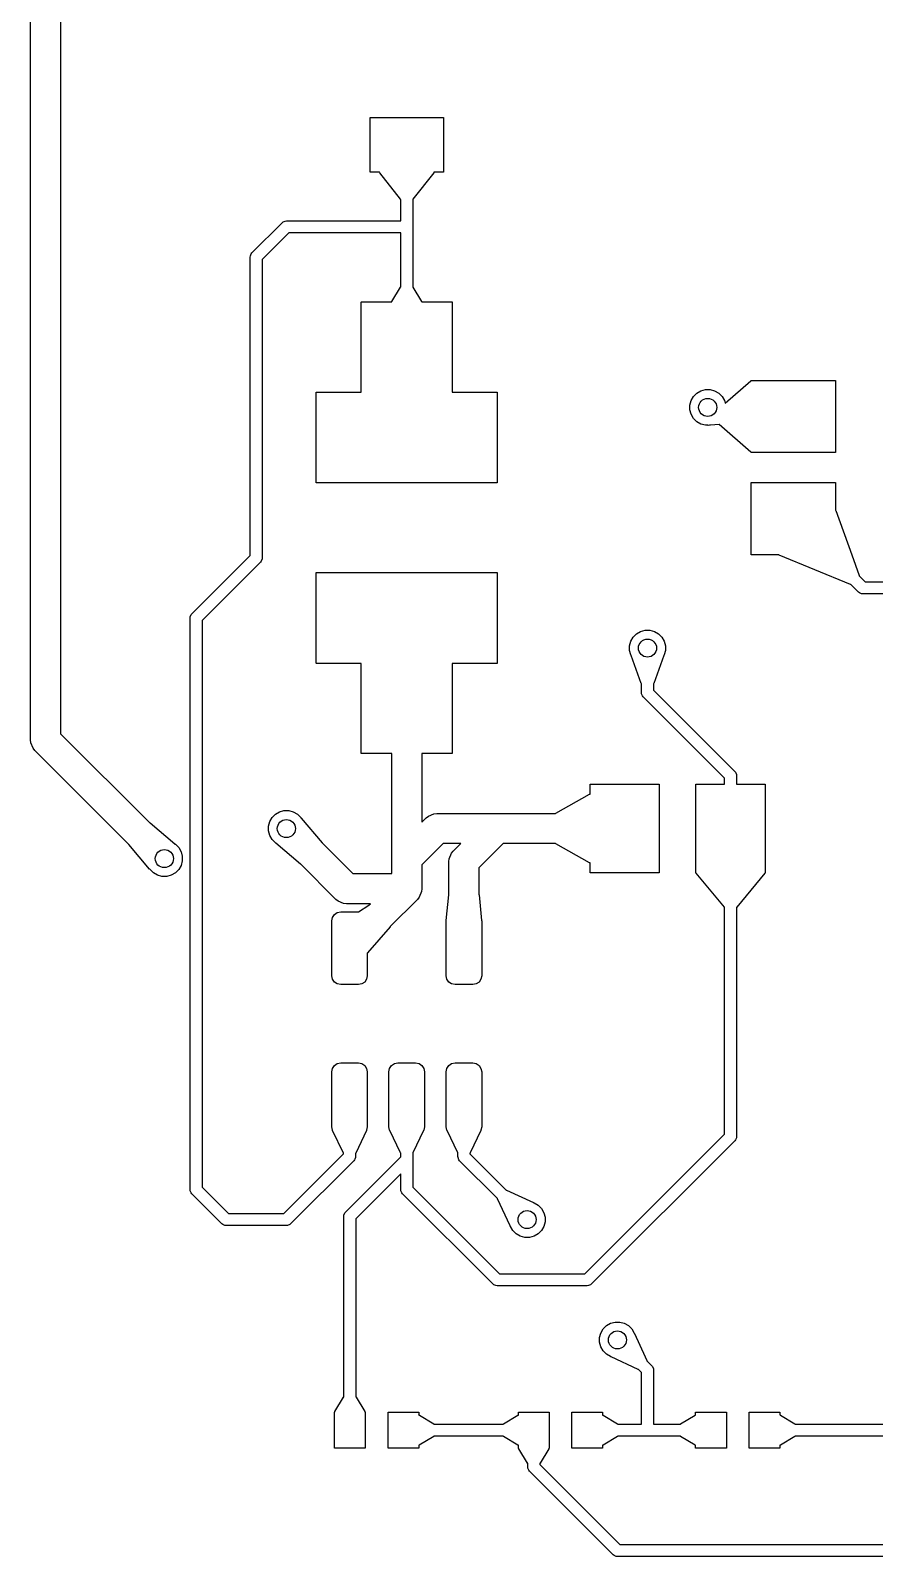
# Model space of a CAD drawing. Header units: inches. Extents: x 2.77 to 6.15, y -3.57 to -1.68.
# Drawn here: x 2.766 to 3.318, y -3.567 to -2.568 of the extents above; entities that cross this region are included whole.
import ezdxf

# ---------------------------------------------------------------- set-up
doc = ezdxf.new("R2010")
doc.units = ezdxf.units.IN
doc.header["$MEASUREMENT"] = 0
doc.layers.add('F.Cu', color=13, linetype='CONTINUOUS', true_color=0xc83434)

msp = doc.modelspace()

# ---------------------------------------------------------------- linework, layer by layer
at = {"layer": 'F.Cu', "linetype": 'CONTINUOUS'}
for p, q in [((2.76575, -3.03256), (2.76575, -2.51969)), ((2.78543, -2.52376), (2.78543, -3.02848)), ((2.9878, -2.66102), (2.9878, -2.6252)), ((2.9878, -2.6252), (3.03583, -2.6252)), ((3.03583, -2.6252), (3.03583, -2.66102)), ((2.99406, -2.66102), (2.9878, -2.66102)), ((2.99415, -2.66134), (2.99406, -2.66102)), ((3.00774, -2.67876), (2.99415, -2.66134)), ((3.02947, -2.66134), (3.01589, -2.67876)), ((3.02957, -2.66106), (3.02947, -2.66134)), ((3.03583, -2.66102), (3.02956, -2.66102)), ((3.02956, -2.66102), (3.02957, -2.66106)), ((3.00777, -2.6788), (3.00774, -2.67876)), ((3.00787, -2.67884), (3.00777, -2.6788)), ((3.00787, -2.69291), (3.00787, -2.67884)), ((3.01589, -2.67876), (3.01575, -2.67884)), ((3.01575, -2.67884), (3.01575, -2.69685)), ((2.9106, -2.71375), (2.93029, -2.69407)), ((2.93029, -2.69407), (2.93088, -2.69358)), ((2.93088, -2.69358), (2.9323, -2.69299)), ((2.9323, -2.69299), (2.93307, -2.69291)), ((2.93307, -2.69291), (3.00787, -2.69291)), ((2.9347, -2.70079), (2.91732, -2.71817)), ((3.00787, -2.70079), (2.9347, -2.70079)), ((3.00787, -2.73615), (3.00787, -2.70079)), ((3.01575, -2.69685), (3.01575, -2.73613)), ((2.90945, -2.71654), (2.90952, -2.71577)), ((2.90952, -2.71577), (2.91011, -2.71435)), ((2.91011, -2.71435), (2.9106, -2.71375)), ((2.90945, -2.91176), (2.90945, -2.71654)), ((2.91732, -2.71817), (2.91732, -2.91339)), ((3.00774, -2.73625), (3.00787, -2.73615)), ((3.01575, -2.73613), (3.01581, -2.73616)), ((3.01581, -2.73616), (3.01588, -2.73625)), ((2.98209, -2.74606), (2.98214, -2.74592)), ((2.98209, -2.80492), (2.98209, -2.74606)), ((2.98214, -2.74592), (2.98228, -2.74587)), ((2.98228, -2.74587), (3.00202, -2.74587)), ((3.00202, -2.74587), (3.00205, -2.74573)), ((3.00205, -2.74573), (3.00774, -2.73625)), ((3.01588, -2.73625), (3.02157, -2.74573)), ((3.02157, -2.74573), (3.0216, -2.74587)), ((3.0216, -2.74587), (3.04134, -2.74587)), ((3.04134, -2.74587), (3.04148, -2.74592)), ((3.04148, -2.74592), (3.04154, -2.74606)), ((3.04154, -2.74606), (3.04154, -2.80492)), ((2.95256, -2.80512), (2.95262, -2.80498)), ((2.95256, -2.86417), (2.95256, -2.80512)), ((2.95262, -2.80498), (2.95276, -2.80492)), ((2.95276, -2.80492), (2.98209, -2.80492)), ((3.04154, -2.80492), (3.07087, -2.80492)), ((3.07087, -2.80492), (3.07101, -2.80498)), ((3.07101, -2.80498), (3.07106, -2.80512)), ((3.07106, -2.80512), (3.07106, -2.86417)), ((3.19929, -2.80777), (3.20147, -2.80559)), ((3.20147, -2.80559), (3.20414, -2.80405)), ((3.20414, -2.80405), (3.20712, -2.80325)), ((3.20712, -2.80325), (3.2102, -2.80325)), ((3.2102, -2.80325), (3.21318, -2.80405)), ((3.21318, -2.80405), (3.21585, -2.80559)), ((3.21585, -2.80559), (3.21803, -2.80777)), ((3.22004, -2.81217), (3.2369, -2.7975)), ((3.2369, -2.7975), (3.2372, -2.7974)), ((3.2372, -2.7974), (3.2372, -2.79724)), ((3.2372, -2.79724), (3.29232, -2.79724)), ((3.29232, -2.79724), (3.29232, -2.84449)), ((3.19695, -2.81342), (3.19775, -2.81044)), ((3.19695, -2.8165), (3.19695, -2.81342)), ((3.19775, -2.81044), (3.19929, -2.80777)), ((3.21803, -2.80777), (3.21957, -2.81044)), ((3.21957, -2.81044), (3.22004, -2.81217)), ((3.19775, -2.81948), (3.19695, -2.8165)), ((3.19929, -2.82215), (3.19775, -2.81948)), ((3.20147, -2.82433), (3.19929, -2.82215)), ((3.20414, -2.82587), (3.20147, -2.82433)), ((3.20712, -2.82667), (3.20414, -2.82587)), ((3.20882, -2.82667), (3.20712, -2.82667)), ((3.20904, -2.82674), (3.20882, -2.82667)), ((3.20979, -2.82667), (3.20904, -2.82674)), ((3.2102, -2.82667), (3.20979, -2.82667)), ((3.21041, -2.82661), (3.2102, -2.82667)), ((3.21607, -2.82611), (3.21041, -2.82661)), ((3.2369, -2.84423), (3.21607, -2.82611)), ((3.23717, -2.84434), (3.2369, -2.84423)), ((3.2372, -2.84433), (3.23717, -2.84434)), ((3.2372, -2.84449), (3.2372, -2.84433)), ((3.29232, -2.84449), (3.2372, -2.84449)), ((2.95262, -2.86431), (2.95256, -2.86417)), ((2.95276, -2.86437), (2.95262, -2.86431)), ((3.07087, -2.86437), (2.95276, -2.86437)), ((3.07101, -2.86431), (3.07087, -2.86437)), ((3.07106, -2.86417), (3.07101, -2.86431)), ((3.2372, -2.91142), (3.2372, -2.86417)), ((3.2372, -2.86417), (3.29232, -2.86417)), ((3.29232, -2.86417), (3.29232, -2.88215)), ((3.29232, -2.88215), (3.29246, -2.88233)), ((3.29246, -2.88233), (3.30288, -2.91142)), ((2.87123, -2.94997), (2.90945, -2.91176)), ((2.91666, -2.91557), (2.91617, -2.91617)), ((2.91725, -2.91415), (2.91666, -2.91557)), ((2.91732, -2.91339), (2.91725, -2.91415)), ((3.25523, -2.91142), (3.2372, -2.91142)), ((3.25541, -2.91159), (3.25523, -2.91142)), ((3.30202, -2.93079), (3.25541, -2.91159)), ((3.30288, -2.91142), (3.30777, -2.92506)), ((2.91617, -2.91617), (2.87795, -2.95439)), ((2.95256, -2.92323), (2.95262, -2.92309)), ((2.95256, -2.98228), (2.95256, -2.92323)), ((2.95262, -2.92309), (2.95276, -2.92303)), ((2.95276, -2.92303), (3.07087, -2.92303)), ((3.07087, -2.92303), (3.07101, -2.92309)), ((3.07101, -2.92309), (3.07106, -2.92323)), ((3.07106, -2.92323), (3.07106, -2.98228)), ((3.30777, -2.92506), (3.30777, -2.92523)), ((3.30777, -2.92523), (3.31167, -2.92913)), ((3.3022, -2.93082), (3.30202, -2.93079)), ((3.30222, -2.93081), (3.3022, -2.93082)), ((3.30726, -2.93585), (3.30222, -2.93081)), ((3.30785, -2.93634), (3.30726, -2.93585)), ((3.31167, -2.92913), (3.40903, -2.92913)), ((3.30927, -2.93693), (3.30785, -2.93634)), ((3.31004, -2.93701), (3.30927, -2.93693)), ((3.40922, -2.93701), (3.31004, -2.93701)), ((2.87008, -2.95276), (2.87015, -2.95199)), ((2.87008, -3.32677), (2.87008, -2.95276)), ((2.87015, -2.95199), (2.87074, -2.95057)), ((2.87074, -2.95057), (2.87123, -2.94997)), ((2.87795, -2.95439), (2.87795, -3.32514)), ((3.15838, -2.96792), (3.15992, -2.96525)), ((3.15992, -2.96525), (3.1621, -2.96307)), ((3.1621, -2.96307), (3.16477, -2.96153)), ((3.16477, -2.96153), (3.16775, -2.96073)), ((3.16775, -2.96073), (3.17083, -2.96073)), ((3.17083, -2.96073), (3.17381, -2.96153)), ((3.17381, -2.96153), (3.17648, -2.96307)), ((3.17648, -2.96307), (3.17866, -2.96525)), ((3.17866, -2.96525), (3.1802, -2.96792)), ((3.15758, -2.9709), (3.15838, -2.96792)), ((3.15758, -2.97398), (3.15758, -2.9709)), ((3.15838, -2.97696), (3.15758, -2.97398)), ((3.1802, -2.96792), (3.181, -2.9709)), ((3.181, -2.97398), (3.1802, -2.97696)), ((3.181, -2.9709), (3.181, -2.97398)), ((2.95262, -2.98242), (2.95256, -2.98228)), ((2.95276, -2.98248), (2.95262, -2.98242)), ((2.98209, -2.98248), (2.95276, -2.98248)), ((2.98209, -3.04134), (2.98209, -2.98248)), ((3.07087, -2.98248), (3.04154, -2.98248)), ((3.04154, -2.98248), (3.04154, -3.04134)), ((3.07101, -2.98242), (3.07087, -2.98248)), ((3.07106, -2.98228), (3.07101, -2.98242)), ((3.15854, -2.97723), (3.15838, -2.97696)), ((3.15853, -2.97737), (3.15854, -2.97723)), ((3.16524, -2.99566), (3.15853, -2.97737)), ((3.18005, -2.97737), (3.17334, -2.99566)), ((3.1802, -2.97696), (3.18005, -2.97723)), ((3.18005, -2.97723), (3.18005, -2.97737)), ((3.16535, -2.99583), (3.16524, -2.99566)), ((3.16535, -3.00157), (3.16535, -2.99583)), ((3.16535, -2.99583), (3.16535, -2.99583)), ((3.17334, -2.99566), (3.17323, -2.99578)), ((3.17323, -2.99578), (3.17323, -2.99994)), ((3.16543, -3.00234), (3.16535, -3.00157)), ((3.16602, -3.00376), (3.16543, -3.00234)), ((3.16651, -3.00436), (3.16602, -3.00376)), ((3.21969, -3.05754), (3.16651, -3.00436)), ((3.17323, -2.99994), (3.22641, -3.05312)), ((2.76594, -3.03448), (2.76575, -3.03256)), ((2.76741, -3.03803), (2.76594, -3.03448)), ((2.78543, -3.02848), (2.84384, -3.08689)), ((2.76863, -3.03952), (2.76741, -3.03803)), ((2.76741, -3.03803), (2.76741, -3.03803)), ((2.82993, -3.10081), (2.76863, -3.03952)), ((2.98214, -3.04148), (2.98209, -3.04134)), ((2.98228, -3.04154), (2.98214, -3.04148)), ((3.00197, -3.04154), (2.98228, -3.04154)), ((3.00197, -3.11024), (3.00197, -3.04154)), ((3.04134, -3.04154), (3.02165, -3.04154)), ((3.02165, -3.04154), (3.02165, -3.08647)), ((3.04148, -3.04148), (3.04134, -3.04154)), ((3.04154, -3.04134), (3.04148, -3.04148)), ((3.22641, -3.05312), (3.2269, -3.05372)), ((3.2269, -3.05372), (3.22748, -3.05514)), ((3.22748, -3.05514), (3.22756, -3.05591)), ((3.13169, -3.06805), (3.13169, -3.06161)), ((3.13169, -3.06161), (3.17697, -3.06161)), ((3.17697, -3.06161), (3.17697, -3.11949)), ((3.20098, -3.11949), (3.20098, -3.06161)), ((3.20098, -3.06161), (3.21969, -3.06161)), ((3.21969, -3.06161), (3.21969, -3.05754)), ((3.22756, -3.05591), (3.22756, -3.06161)), ((3.22756, -3.06161), (3.24626, -3.06161)), ((3.24626, -3.06161), (3.24626, -3.11949)), ((3.10929, -3.08058), (3.13139, -3.06809)), ((3.13139, -3.06809), (3.13169, -3.06805)), ((2.92216, -3.08603), (2.9237, -3.08336)), ((2.9237, -3.08336), (2.92588, -3.08118)), ((2.92588, -3.08118), (2.92855, -3.07964)), ((2.92855, -3.07964), (2.93153, -3.07884)), ((2.93153, -3.07884), (2.93461, -3.07884)), ((2.93461, -3.07884), (2.93759, -3.07964)), ((2.93759, -3.07964), (2.94026, -3.08118)), ((2.94026, -3.08118), (2.94244, -3.08336)), ((2.94244, -3.08336), (2.94259, -3.08362)), ((2.94259, -3.08362), (2.94272, -3.08369)), ((2.94272, -3.08369), (2.95639, -3.0999)), ((3.02165, -3.08647), (3.02454, -3.08359)), ((3.02454, -3.08359), (3.02603, -3.08237)), ((3.02603, -3.08237), (3.02958, -3.0809)), ((3.02958, -3.0809), (3.0315, -3.08071)), ((3.02958, -3.0809), (3.02958, -3.0809)), ((3.0315, -3.08071), (3.07087, -3.08071)), ((3.07087, -3.08071), (3.10917, -3.08071)), ((3.10917, -3.08071), (3.10919, -3.08065)), ((3.10919, -3.08065), (3.10929, -3.08058)), ((2.84384, -3.08689), (2.84392, -3.08692)), ((2.84392, -3.08692), (2.86013, -3.10059)), ((2.92136, -3.08901), (2.92216, -3.08603)), ((2.92136, -3.09209), (2.92136, -3.08901)), ((2.92216, -3.09507), (2.92136, -3.09209)), ((2.9237, -3.09774), (2.92216, -3.09507)), ((2.82995, -3.10089), (2.82993, -3.10081)), ((2.84362, -3.11709), (2.82995, -3.10089)), ((2.86013, -3.10059), (2.86019, -3.10071)), ((2.86019, -3.10071), (2.86046, -3.10087)), ((2.86046, -3.10087), (2.86264, -3.10305)), ((2.86264, -3.10305), (2.86418, -3.10572)), ((2.92588, -3.09992), (2.9237, -3.09774)), ((2.92615, -3.10008), (2.92588, -3.09992)), ((2.92621, -3.1002), (2.92615, -3.10008)), ((2.94242, -3.11387), (2.92621, -3.1002)), ((2.95639, -3.0999), (2.95641, -3.09997)), ((2.95641, -3.09997), (2.97652, -3.12008)), ((3.03557, -3.10039), (3.02165, -3.11431)), ((3.0471, -3.10039), (3.03557, -3.10039)), ((3.04103, -3.10674), (3.04225, -3.10525)), ((3.04225, -3.10525), (3.0471, -3.10039)), ((3.07494, -3.10039), (3.05906, -3.11628)), ((3.10919, -3.10039), (3.07494, -3.10039)), ((3.10929, -3.10053), (3.10919, -3.10039)), ((3.13139, -3.11302), (3.10929, -3.10053)), ((2.86418, -3.11476), (2.86264, -3.11743)), ((2.86418, -3.10572), (2.86498, -3.10869)), ((2.86498, -3.11178), (2.86418, -3.11476)), ((2.86498, -3.10869), (2.86498, -3.11178)), ((2.9425, -3.1139), (2.94242, -3.11387)), ((2.96548, -3.13688), (2.9425, -3.1139)), ((3.00197, -3.12008), (3.00197, -3.11024)), ((3.02165, -3.11431), (3.02165, -3.12992)), ((3.03937, -3.1122), (3.03956, -3.11028)), ((3.03937, -3.1338), (3.03937, -3.1122)), ((3.03956, -3.11028), (3.04103, -3.10674)), ((3.04103, -3.10674), (3.04103, -3.10674)), ((3.13161, -3.11308), (3.13139, -3.11302)), ((3.13169, -3.11304), (3.13161, -3.11308)), ((3.13169, -3.11949), (3.13169, -3.11304)), ((2.84375, -3.11717), (2.84362, -3.11709)), ((2.8439, -3.11743), (2.84375, -3.11717)), ((2.84608, -3.11961), (2.8439, -3.11743)), ((2.84875, -3.12115), (2.84608, -3.11961)), ((2.85173, -3.12195), (2.84875, -3.12115)), ((2.85481, -3.12195), (2.85173, -3.12195)), ((2.85779, -3.12115), (2.85481, -3.12195)), ((2.86046, -3.11961), (2.85779, -3.12115)), ((2.86264, -3.11743), (2.86046, -3.11961)), ((2.97652, -3.12008), (3.00197, -3.12008)), ((3.05906, -3.11628), (3.05906, -3.13379)), ((3.17697, -3.11949), (3.13169, -3.11949)), ((3.20113, -3.11949), (3.20098, -3.11949)), ((3.20122, -3.11977), (3.20113, -3.11949)), ((3.21955, -3.14196), (3.20122, -3.11977)), ((3.24602, -3.11977), (3.2277, -3.14196)), ((3.24613, -3.11954), (3.24602, -3.11977)), ((3.24626, -3.11949), (3.24611, -3.11949)), ((3.24611, -3.11949), (3.24613, -3.11954)), ((3.01999, -3.13539), (3.01877, -3.13688)), ((3.02146, -3.13184), (3.01999, -3.13539)), ((3.01999, -3.13539), (3.01999, -3.13539)), ((3.02165, -3.12992), (3.02146, -3.13184)), ((3.02146, -3.13184), (3.02146, -3.13184)), ((3.03761, -3.15073), (3.03933, -3.13388)), ((3.03933, -3.13388), (3.03937, -3.1338)), ((3.05906, -3.13379), (3.0591, -3.13388)), ((3.0591, -3.13388), (3.06081, -3.15073)), ((2.9645, -3.14678), (2.96638, -3.14552)), ((2.96697, -3.13811), (2.96548, -3.13688)), ((2.96638, -3.14552), (2.9686, -3.14508)), ((2.97052, -3.13957), (2.96697, -3.13811)), ((2.9686, -3.14508), (2.98022, -3.14508)), ((2.97244, -3.13976), (2.97052, -3.13957)), ((2.97052, -3.13957), (2.97052, -3.13957)), ((2.98805, -3.13976), (2.97244, -3.13976)), ((2.98022, -3.14508), (2.98029, -3.14509)), ((2.98029, -3.14509), (2.98037, -3.14499)), ((2.98037, -3.14499), (2.98696, -3.14074)), ((2.98696, -3.14074), (2.9871, -3.14071)), ((2.9871, -3.14071), (2.98805, -3.13976)), ((3.01877, -3.13688), (3.00094, -3.15471)), ((3.21958, -3.14199), (3.21955, -3.14196)), ((3.21969, -3.14204), (3.21958, -3.14199)), ((3.21969, -3.2905), (3.21969, -3.14204)), ((3.2277, -3.14196), (3.22756, -3.14203)), ((3.22756, -3.14203), (3.22756, -3.29213)), ((2.9628, -3.15089), (2.96324, -3.14866)), ((2.9628, -3.18691), (2.9628, -3.15089)), ((2.96324, -3.14866), (2.9645, -3.14678)), ((3.00092, -3.15478), (2.98622, -3.1719)), ((3.00094, -3.15471), (3.00092, -3.15478)), ((3.0376, -3.15089), (3.03762, -3.15076)), ((3.0376, -3.18691), (3.0376, -3.15089)), ((3.03762, -3.15076), (3.03761, -3.15073)), ((3.06081, -3.15073), (3.0608, -3.15076)), ((3.0608, -3.15076), (3.06083, -3.15089)), ((3.06083, -3.15089), (3.06083, -3.18691)), ((2.98622, -3.1719), (2.98602, -3.172)), ((2.98602, -3.172), (2.98602, -3.18691)), ((2.96324, -3.18913), (2.9628, -3.18691)), ((2.9645, -3.19102), (2.96324, -3.18913)), ((2.96638, -3.19227), (2.9645, -3.19102)), ((2.9686, -3.19272), (2.96638, -3.19227)), ((2.98022, -3.19272), (2.9686, -3.19272)), ((2.98244, -3.19227), (2.98022, -3.19272)), ((2.98432, -3.19102), (2.98244, -3.19227)), ((2.98558, -3.18913), (2.98432, -3.19102)), ((2.98602, -3.18691), (2.98558, -3.18913)), ((3.03804, -3.18913), (3.0376, -3.18691)), ((3.0393, -3.19102), (3.03804, -3.18913)), ((3.04118, -3.19227), (3.0393, -3.19102)), ((3.04341, -3.19272), (3.04118, -3.19227)), ((3.05502, -3.19272), (3.04341, -3.19272)), ((3.05724, -3.19227), (3.05502, -3.19272)), ((3.05913, -3.19102), (3.05724, -3.19227)), ((3.06038, -3.18913), (3.05913, -3.19102)), ((3.06083, -3.18691), (3.06038, -3.18913)), ((2.9645, -3.2456), (2.96638, -3.24434)), ((2.96638, -3.24434), (2.9686, -3.2439)), ((2.9686, -3.2439), (2.98022, -3.2439)), ((2.98022, -3.2439), (2.98244, -3.24434)), ((2.98244, -3.24434), (2.98432, -3.2456)), ((3.0019, -3.2456), (3.00378, -3.24434)), ((3.00378, -3.24434), (3.006, -3.2439)), ((3.006, -3.2439), (3.01762, -3.2439)), ((3.01762, -3.2439), (3.01984, -3.24434)), ((3.01984, -3.24434), (3.02172, -3.2456)), ((3.0393, -3.2456), (3.04118, -3.24434)), ((3.04118, -3.24434), (3.04341, -3.2439)), ((3.04341, -3.2439), (3.05502, -3.2439)), ((3.05502, -3.2439), (3.05724, -3.24434)), ((3.05724, -3.24434), (3.05913, -3.2456)), ((2.9628, -3.2497), (2.96324, -3.24748)), ((2.9628, -3.28573), (2.9628, -3.2497)), ((2.96324, -3.24748), (2.9645, -3.2456)), ((2.98432, -3.2456), (2.98558, -3.24748)), ((2.98558, -3.24748), (2.98602, -3.2497)), ((2.98602, -3.2497), (2.98602, -3.28573)), ((3.0002, -3.2497), (3.00064, -3.24748)), ((3.0002, -3.28573), (3.0002, -3.2497)), ((3.00064, -3.24748), (3.0019, -3.2456)), ((3.02172, -3.2456), (3.02298, -3.24748)), ((3.02298, -3.24748), (3.02343, -3.2497)), ((3.02343, -3.2497), (3.02343, -3.28573)), ((3.0376, -3.2497), (3.03804, -3.24748)), ((3.0376, -3.28573), (3.0376, -3.2497)), ((3.03804, -3.24748), (3.0393, -3.2456)), ((3.05913, -3.2456), (3.06038, -3.24748)), ((3.06038, -3.24748), (3.06083, -3.2497)), ((3.06083, -3.2497), (3.06083, -3.28573)), ((2.96324, -3.28795), (2.9628, -3.28573)), ((2.96334, -3.2881), (2.96324, -3.28795)), ((2.96334, -3.28816), (2.96334, -3.2881)), ((2.97035, -3.30289), (2.96334, -3.28816)), ((2.98548, -3.28816), (2.97847, -3.30289)), ((2.98551, -3.28809), (2.98548, -3.28816)), ((2.98558, -3.28795), (2.9855, -3.28807)), ((2.9855, -3.28807), (2.98551, -3.28809)), ((2.98602, -3.28573), (2.98558, -3.28795)), ((3.00064, -3.28795), (3.0002, -3.28573)), ((3.00075, -3.28811), (3.00064, -3.28795)), ((3.00078, -3.28825), (3.00075, -3.28811)), ((3.00773, -3.30284), (3.00078, -3.28825)), ((3.02285, -3.28822), (3.01591, -3.3028)), ((3.02287, -3.28812), (3.02285, -3.28822)), ((3.02298, -3.28795), (3.02287, -3.28812)), ((3.02343, -3.28573), (3.02298, -3.28795)), ((3.03804, -3.28795), (3.0376, -3.28573)), ((3.03815, -3.28811), (3.03804, -3.28795)), ((3.03818, -3.28825), (3.03815, -3.28811)), ((3.04513, -3.30284), (3.03818, -3.28825)), ((3.06025, -3.28822), (3.05331, -3.3028)), ((3.06027, -3.28812), (3.06025, -3.28822)), ((3.06038, -3.28795), (3.06027, -3.28812)), ((3.06083, -3.28573), (3.06038, -3.28795)), ((3.12829, -3.38189), (3.21969, -3.2905)), ((3.22641, -3.29491), (3.13271, -3.38861)), ((3.2269, -3.29431), (3.22641, -3.29491)), ((3.22708, -3.29386), (3.2269, -3.29431)), ((3.22748, -3.29289), (3.22708, -3.29386)), ((3.22756, -3.29213), (3.22748, -3.29289)), ((2.93144, -3.34252), (2.97047, -3.30349)), ((2.97044, -3.30301), (2.97035, -3.30289)), ((2.97047, -3.30303), (2.97044, -3.30301)), ((2.97047, -3.30349), (2.97047, -3.30303)), ((2.97835, -3.30512), (2.97827, -3.30589)), ((2.97847, -3.30289), (2.97835, -3.303)), ((2.97835, -3.303), (2.97835, -3.30512)), ((3.00787, -3.30298), (3.00773, -3.30284)), ((3.00787, -3.30546), (3.00787, -3.30298)), ((3.01581, -3.30295), (3.01575, -3.303)), ((3.01575, -3.303), (3.01575, -3.30709)), ((3.01591, -3.3028), (3.01581, -3.30295)), ((3.04528, -3.30298), (3.04513, -3.30284)), ((3.04528, -3.30512), (3.04528, -3.30298)), ((3.04535, -3.30589), (3.04528, -3.30512)), ((3.05321, -3.30295), (3.05315, -3.303)), ((3.05315, -3.303), (3.05315, -3.30349)), ((3.05315, -3.30349), (3.0768, -3.32714)), ((3.05331, -3.3028), (3.05321, -3.30295)), ((2.97719, -3.3079), (2.93585, -3.34924)), ((2.97182, -3.34151), (3.00787, -3.30546)), ((2.97768, -3.30731), (2.97719, -3.3079)), ((2.97787, -3.30685), (2.97768, -3.30731)), ((2.97827, -3.30589), (2.97787, -3.30685)), ((3.01575, -3.30709), (3.01575, -3.32514)), ((3.04594, -3.30731), (3.04535, -3.30589)), ((3.04643, -3.3079), (3.04594, -3.30731)), ((3.07126, -3.33274), (3.04643, -3.3079)), ((2.87795, -3.32514), (2.89533, -3.34252)), ((3.00787, -3.31659), (2.97854, -3.34592)), ((3.00787, -3.32677), (3.00787, -3.31659)), ((3.01575, -3.32514), (3.0725, -3.38189)), ((2.87015, -3.32754), (2.87008, -3.32677)), ((2.87074, -3.32896), (2.87015, -3.32754)), ((2.87123, -3.32956), (2.87074, -3.32896)), ((2.89092, -3.34924), (2.87123, -3.32956)), ((3.00795, -3.32754), (3.00787, -3.32677)), ((3.00854, -3.32896), (3.00795, -3.32754)), ((3.00903, -3.32956), (3.00854, -3.32896)), ((3.06808, -3.38861), (3.00903, -3.32956)), ((3.07127, -3.3329), (3.07126, -3.33274)), ((3.07946, -3.35058), (3.07127, -3.3329)), ((3.0768, -3.32714), (3.0768, -3.32713)), ((3.0768, -3.32713), (3.07699, -3.32718)), ((3.07699, -3.32718), (3.09467, -3.33536)), ((3.09467, -3.33536), (3.09477, -3.33546)), ((2.89533, -3.34252), (2.93144, -3.34252)), ((2.97067, -3.34429), (2.97074, -3.34352)), ((2.97067, -3.46252), (2.97067, -3.34429)), ((2.97074, -3.34352), (2.97133, -3.3421)), ((2.97133, -3.3421), (2.97182, -3.34151)), ((3.09477, -3.33546), (3.09507, -3.33554)), ((3.09507, -3.33554), (3.09774, -3.33709)), ((3.09774, -3.33709), (3.09992, -3.33927)), ((3.09992, -3.33927), (3.10146, -3.34194)), ((3.10146, -3.34194), (3.10226, -3.34492)), ((3.10226, -3.34492), (3.10226, -3.348)), ((2.89151, -3.34973), (2.89092, -3.34924)), ((2.89293, -3.35032), (2.89151, -3.34973)), ((2.8937, -3.35039), (2.89293, -3.35032)), ((2.93307, -3.35039), (2.8937, -3.35039)), ((2.93384, -3.35032), (2.93307, -3.35039)), ((2.93526, -3.34973), (2.93384, -3.35032)), ((2.93585, -3.34924), (2.93526, -3.34973)), ((2.97854, -3.34592), (2.97854, -3.46253)), ((3.07956, -3.35068), (3.07946, -3.35058)), ((3.07964, -3.35098), (3.07956, -3.35068)), ((3.08118, -3.35365), (3.07964, -3.35098)), ((3.08336, -3.35583), (3.08118, -3.35365)), ((3.09992, -3.35365), (3.09774, -3.35583)), ((3.10146, -3.35098), (3.09992, -3.35365)), ((3.10226, -3.348), (3.10146, -3.35098)), ((3.08603, -3.35737), (3.08336, -3.35583)), ((3.08901, -3.35817), (3.08603, -3.35737)), ((3.09209, -3.35817), (3.08901, -3.35817)), ((3.09507, -3.35737), (3.09209, -3.35817)), ((3.09774, -3.35583), (3.09507, -3.35737)), ((3.0725, -3.38189), (3.12829, -3.38189)), ((3.06868, -3.3891), (3.06808, -3.38861)), ((3.06885, -3.38917), (3.06868, -3.3891)), ((3.0701, -3.38969), (3.06885, -3.38917)), ((3.07087, -3.38976), (3.0701, -3.38969)), ((3.12992, -3.38976), (3.07087, -3.38976)), ((3.13069, -3.38969), (3.12992, -3.38976)), ((3.13211, -3.3891), (3.13069, -3.38969)), ((3.13271, -3.38861), (3.13211, -3.3891)), ((3.14242, -3.41583), (3.14509, -3.41428)), ((3.14509, -3.41428), (3.14806, -3.41349)), ((3.14806, -3.41349), (3.15115, -3.41349)), ((3.15115, -3.41349), (3.15413, -3.41428)), ((3.15413, -3.41428), (3.1568, -3.41583)), ((3.1379, -3.42366), (3.13869, -3.42068)), ((3.1379, -3.42674), (3.1379, -3.42366)), ((3.13869, -3.42068), (3.14024, -3.41801)), ((3.14024, -3.41801), (3.14242, -3.41583)), ((3.1568, -3.41583), (3.15898, -3.41801)), ((3.15898, -3.41801), (3.16052, -3.42068)), ((3.16052, -3.42068), (3.1606, -3.42097)), ((3.1606, -3.42097), (3.1607, -3.42107)), ((3.1607, -3.42107), (3.16775, -3.43629)), ((3.13869, -3.42972), (3.1379, -3.42674)), ((3.14024, -3.43239), (3.13869, -3.42972)), ((3.14242, -3.43457), (3.14024, -3.43239)), ((3.14509, -3.43611), (3.14242, -3.43457)), ((3.14539, -3.43619), (3.14509, -3.43611)), ((3.14548, -3.43629), (3.14539, -3.43619)), ((3.16316, -3.44448), (3.14548, -3.43629)), ((3.16336, -3.44452), (3.16316, -3.44448)), ((3.16535, -3.44651), (3.16336, -3.44452)), ((3.16336, -3.44452), (3.16336, -3.44452)), ((3.16775, -3.43629), (3.16889, -3.43875)), ((3.16889, -3.43875), (3.16889, -3.43892)), ((3.16889, -3.43892), (3.17208, -3.4421)), ((3.17208, -3.4421), (3.17256, -3.44269)), ((3.17256, -3.44269), (3.17315, -3.44411)), ((3.17315, -3.44411), (3.17323, -3.44488)), ((3.17323, -3.44488), (3.17323, -3.48031)), ((3.16535, -3.48031), (3.16535, -3.44651)), ((2.96477, -3.47211), (2.97049, -3.4627)), ((2.97049, -3.4627), (2.97061, -3.46257)), ((2.97061, -3.46257), (2.97067, -3.46252)), ((2.97854, -3.46253), (2.97871, -3.46267)), ((2.97871, -3.46267), (2.98443, -3.47208)), ((2.96457, -3.49606), (2.96457, -3.47244)), ((2.96457, -3.47244), (2.96472, -3.47244)), ((2.96472, -3.47221), (2.96477, -3.47211)), ((2.96472, -3.47222), (2.96472, -3.47221)), ((2.96472, -3.47244), (2.96472, -3.47222)), ((2.98443, -3.47208), (2.98449, -3.47225)), ((2.98449, -3.47225), (2.9845, -3.47236)), ((2.9845, -3.47236), (2.98449, -3.47244)), ((2.98449, -3.47244), (2.98465, -3.47244)), ((2.98465, -3.47244), (2.98465, -3.49606)), ((2.99961, -3.49606), (2.99961, -3.47244)), ((2.99961, -3.47244), (3.01969, -3.47244)), ((3.01969, -3.47244), (3.01969, -3.47436)), ((3.01969, -3.47436), (3.01976, -3.47433)), ((3.01976, -3.47433), (3.01999, -3.4744)), ((3.01999, -3.4744), (3.0201, -3.47447)), ((3.0201, -3.47447), (3.0295, -3.48018)), ((3.07502, -3.48018), (3.08453, -3.4744)), ((3.08453, -3.4744), (3.08484, -3.47435)), ((3.08484, -3.47435), (3.08484, -3.47244)), ((3.08484, -3.47244), (3.10492, -3.47244)), ((3.10492, -3.47244), (3.10492, -3.49606)), ((3.11988, -3.49606), (3.11988, -3.47244)), ((3.11988, -3.47244), (3.13996, -3.47244)), ((3.13996, -3.47244), (3.13996, -3.47439)), ((3.13996, -3.47439), (3.13997, -3.47438)), ((3.13997, -3.47438), (3.14002, -3.47439)), ((3.14002, -3.47439), (3.14018, -3.47438)), ((3.14018, -3.47438), (3.14021, -3.47438)), ((3.14021, -3.47438), (3.14032, -3.47443)), ((3.14032, -3.47443), (3.14038, -3.47447)), ((3.14038, -3.47447), (3.1497, -3.48013)), ((3.19097, -3.48018), (3.20048, -3.4744)), ((3.20048, -3.4744), (3.20079, -3.47435)), ((3.20079, -3.47435), (3.20079, -3.47244)), ((3.20079, -3.47244), (3.22087, -3.47244)), ((3.22087, -3.47244), (3.22087, -3.49606)), ((3.23583, -3.49606), (3.23583, -3.47244)), ((3.23583, -3.47244), (3.25591, -3.47244)), ((3.25591, -3.47244), (3.25591, -3.47436)), ((3.25591, -3.47436), (3.25598, -3.47433)), ((3.25598, -3.47433), (3.25621, -3.4744)), ((3.25621, -3.4744), (3.25632, -3.47447)), ((3.25632, -3.47447), (3.26572, -3.48018)), ((3.0295, -3.48018), (3.0296, -3.48031)), ((3.0296, -3.48031), (3.07491, -3.48031)), ((3.07491, -3.48031), (3.07494, -3.48025)), ((3.07494, -3.48025), (3.07502, -3.48018)), ((3.1497, -3.48013), (3.14983, -3.48025)), ((3.14983, -3.48025), (3.14988, -3.48031)), ((3.14988, -3.48031), (3.16535, -3.48031)), ((3.17323, -3.48031), (3.19086, -3.48031)), ((3.19086, -3.48031), (3.19088, -3.48025)), ((3.19088, -3.48025), (3.19097, -3.48018)), ((3.26572, -3.48018), (3.26582, -3.48031)), ((3.26582, -3.48031), (3.33577, -3.48031)), ((3.01999, -3.4941), (3.01969, -3.49415)), ((3.01969, -3.49415), (3.01969, -3.49606)), ((3.0295, -3.48832), (3.01999, -3.4941)), ((3.02959, -3.48826), (3.0295, -3.48832)), ((3.02962, -3.48819), (3.02959, -3.48826)), ((3.07493, -3.48819), (3.02962, -3.48819)), ((3.07502, -3.48832), (3.07493, -3.48819)), ((3.08453, -3.4941), (3.07502, -3.48832)), ((3.08477, -3.49417), (3.08453, -3.4941)), ((3.08484, -3.49414), (3.08477, -3.49417)), ((3.08484, -3.49606), (3.08484, -3.49414)), ((3.14008, -3.49413), (3.13996, -3.49411)), ((3.13996, -3.49411), (3.13996, -3.49606)), ((3.14018, -3.49412), (3.14008, -3.49413)), ((3.14035, -3.49406), (3.14018, -3.49412)), ((3.14973, -3.48835), (3.14035, -3.49406)), ((3.14987, -3.48819), (3.14973, -3.48835)), ((3.16929, -3.48819), (3.14987, -3.48819)), ((3.19087, -3.48819), (3.16929, -3.48819)), ((3.19097, -3.48832), (3.19087, -3.48819)), ((3.20048, -3.4941), (3.19097, -3.48832)), ((3.20072, -3.49417), (3.20048, -3.4941)), ((3.20079, -3.49414), (3.20072, -3.49417)), ((3.20079, -3.49606), (3.20079, -3.49414)), ((3.25621, -3.4941), (3.25591, -3.49415)), ((3.25591, -3.49415), (3.25591, -3.49606)), ((3.26572, -3.48832), (3.25621, -3.4941)), ((3.26581, -3.48826), (3.26572, -3.48832)), ((3.26584, -3.48819), (3.26581, -3.48826)), ((3.3374, -3.48819), (3.26584, -3.48819)), ((2.98465, -3.49606), (2.96457, -3.49606)), ((3.01969, -3.49606), (2.99961, -3.49606)), ((3.085, -3.49606), (3.08484, -3.49606)), ((3.08498, -3.49615), (3.085, -3.49606)), ((3.085, -3.49626), (3.08498, -3.49615)), ((3.08506, -3.49642), (3.085, -3.49626)), ((3.09078, -3.50583), (3.08506, -3.49642)), ((3.10472, -3.49639), (3.099, -3.5058)), ((3.10474, -3.49636), (3.10472, -3.49639)), ((3.10477, -3.4963), (3.10474, -3.49635)), ((3.10474, -3.49635), (3.10474, -3.49636)), ((3.10474, -3.49636), (3.10474, -3.49636)), ((3.10492, -3.49606), (3.10477, -3.49606)), ((3.10477, -3.49606), (3.10477, -3.49629)), ((3.10477, -3.49629), (3.10477, -3.4963)), ((3.13996, -3.49606), (3.11988, -3.49606)), ((3.22087, -3.49606), (3.20079, -3.49606)), ((3.25591, -3.49606), (3.23583, -3.49606)), ((3.09094, -3.50597), (3.09078, -3.50583)), ((3.09094, -3.50827), (3.09094, -3.50597)), ((3.09102, -3.50904), (3.09094, -3.50827)), ((3.09161, -3.51045), (3.09102, -3.50904)), ((3.0921, -3.51105), (3.09161, -3.51045)), ((3.14682, -3.56578), (3.0921, -3.51105)), ((3.09888, -3.50594), (3.09882, -3.50598)), ((3.09882, -3.50598), (3.09882, -3.50664)), ((3.09882, -3.50664), (3.15124, -3.55906)), ((3.099, -3.5058), (3.09888, -3.50594)), ((3.15124, -3.55906), (5.58892, -3.55906)), ((3.14742, -3.56627), (3.14682, -3.56578)), ((3.14884, -3.56685), (3.14742, -3.56627)), ((3.14961, -3.56693), (3.14884, -3.56685)), ((5.59055, -3.56693), (3.14961, -3.56693))]:
    msp.add_line(p, q, dxfattribs=at)
at = {"layer": 'F.Cu'}
for centre in [(3.20866, -2.81496), (3.16929, -2.97244), (2.93307, -3.09055), (2.85327, -3.11024), (3.09055, -3.34646), (3.14961, -3.4252)]:
    msp.add_circle(centre, 0.00591, dxfattribs=at)

doc.saveas('drawing.dxf')
